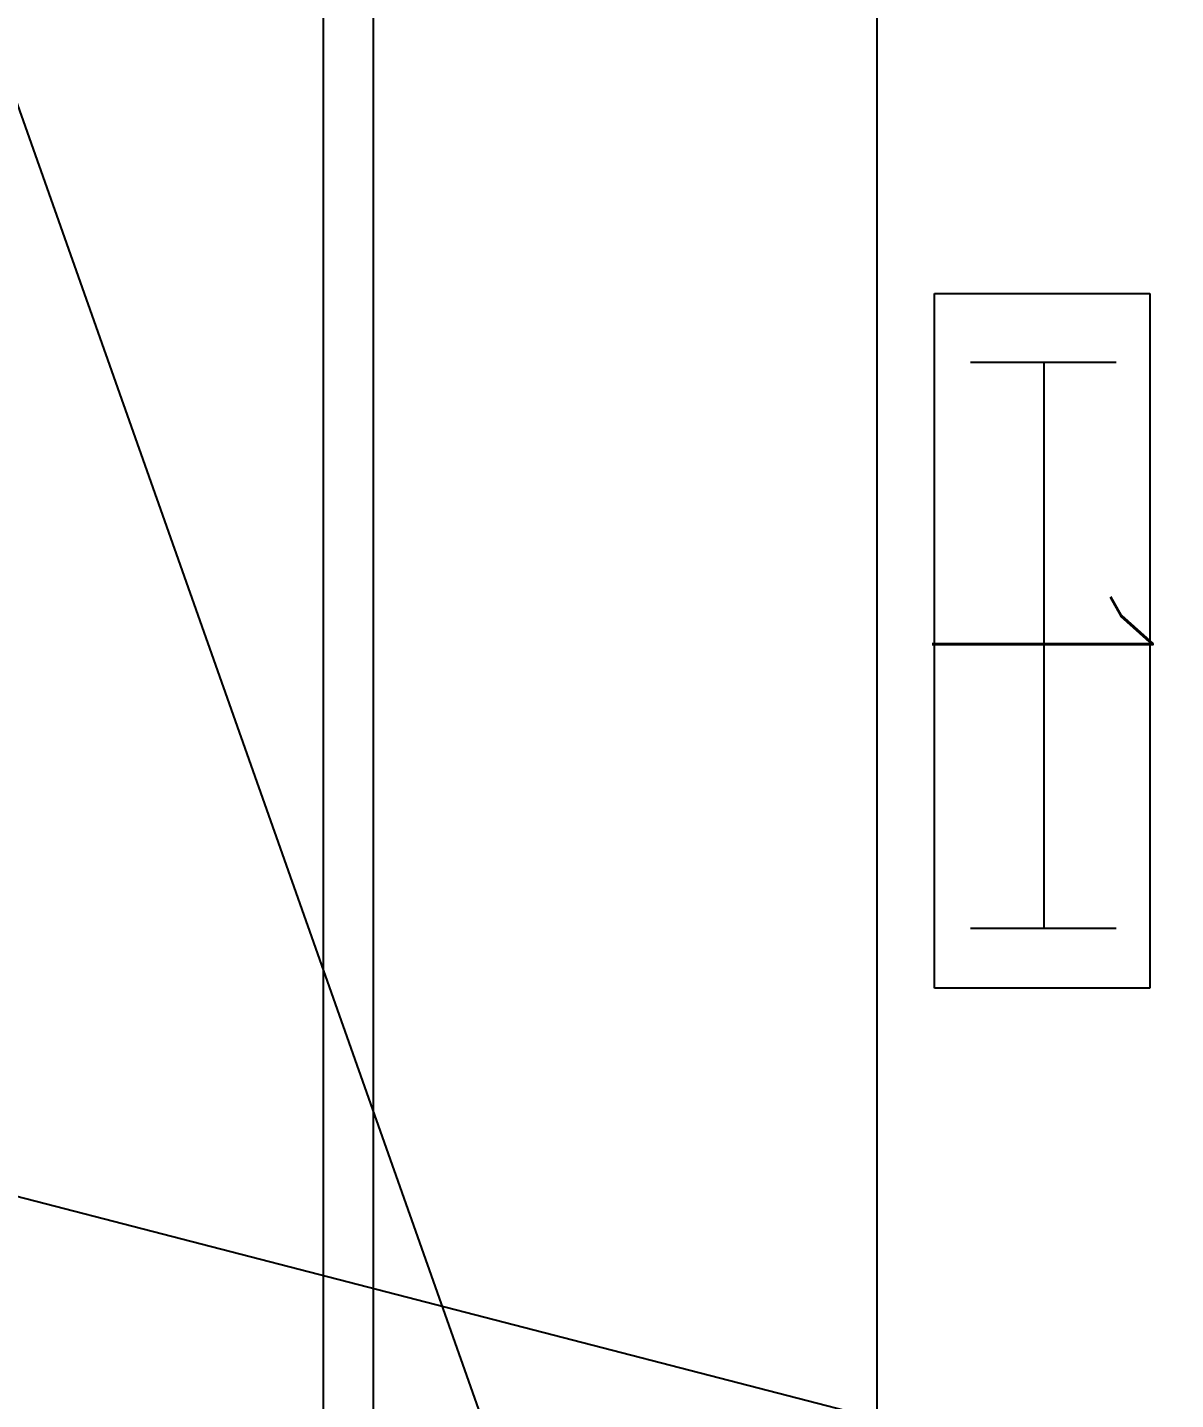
# Model space of a CAD drawing. Header units: inches. Extents: x 567429 to 582707, y 126347 to 133675.
# Drawn here: x 580383.9 to 580434.2, y 129172.5 to 129232.6 of the extents above; entities that cross this region are included whole.
import ezdxf

# ---------------------------------------------------------------- set-up
doc = ezdxf.new("R2010")
doc.units = ezdxf.units.IN
doc.header["$MEASUREMENT"] = 0
for name, color, linetype in [('BORD', 3, 'Continuous'), ('COMPUTER WIRE', 4, 'Continuous'), ('SOCKET WIRE', 4, 'Continuous'), ('SOUND WIRE', 4, 'Continuous'), ('TEL WIRE', 4, 'Continuous')]:
    doc.layers.add(name, color=color, linetype=linetype)
doc.styles.add('ROMANS', font='romans.shx')

# ---------------------------------------------------------------- blocks, each defined once
blk = doc.blocks.new('BOARD1')
at = {"layer": 'BORD'}
for p, q in [((-18.618, -49.016), (-18.618, -38.629)), ((-18.618, -38.629), (14.897, -38.629)), ((14.897, -38.629), (14.897, -49.016)), ((14.897, -49.016), (-18.618, -49.016))]:
    blk.add_line(p, q, dxfattribs=at)
at = {"layer": 'BORD', "color": 3}
for p, q in [((-15.295, -40.247), (-15.295, -47.268)), ((12.007, -40.247), (12.007, -47.268)), ((-15.295, -43.735), (12.007, -43.735))]:
    blk.add_line(p, q, dxfattribs=at)
at = {"layer": 'BORD', "color": 4}
blk.add_line((98.928, -51.778), (-77.345, -51.778), dxfattribs=at)
at = {"layer": 'BORD', "color": 2, "style": 'ROMANS'}
blk.add_text('1', height=10.644, dxfattribs=at).set_placement((-6.721, -49.129))

msp = doc.modelspace()

# ---------------------------------------------------------------- linework, layer by layer
at = {"layer": 'COMPUTER WIRE'}
msp.add_line((580399.034, 129125.056), (580399.034, 129952.759), dxfattribs=at)
at = {"layer": 'SOCKET WIRE'}
msp.add_line((580418.029, 129131.336), (580317.342, 129416.287), dxfattribs=at)
at = {"layer": 'SOUND WIRE'}
msp.add_line((580755.134, 129085.308), (580163.731, 129238.117), dxfattribs=at)
at = {"layer": 'TEL WIRE'}
msp.add_line((580396.852, 129125.056), (580396.852, 129952.759), dxfattribs=at)

# ---------------------------------------------------------------- block references
at = {"layer": 'BORD', "ltscale": 5, "xscale": 0.9077507259660533, "yscale": 0.9077507259660533, "zscale": 0.9077507259660533, "rotation": 270.0028855839087}
msp.add_blockref('BOARD1', (580468.086, 129203.999), dxfattribs=at)

doc.saveas('drawing.dxf')
